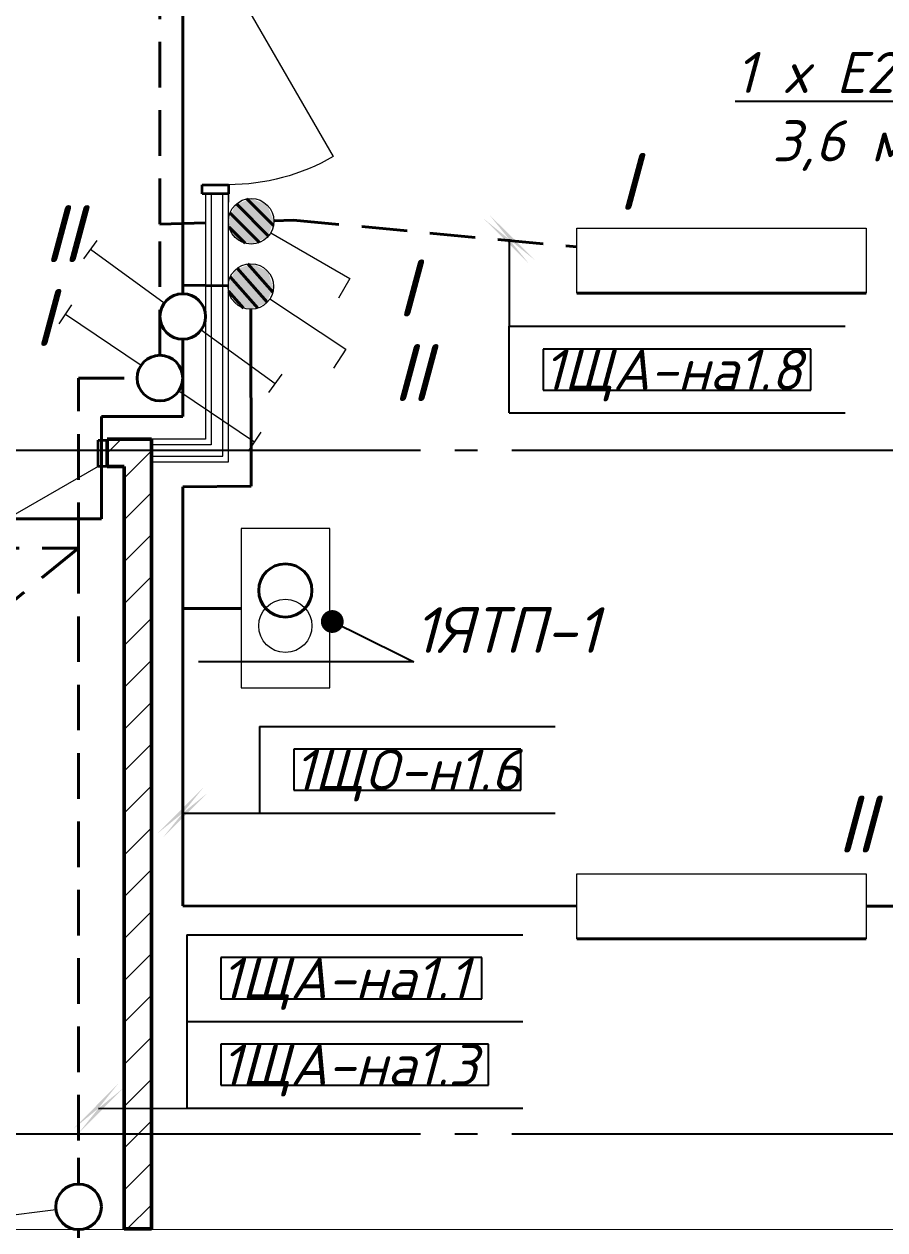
# Model space of a CAD drawing. Header units: millimetres. Extents: x 0 to 1293, y 0 to 420.
# Drawn here: x 410.8 to 448.6, y 95.4 to 148.3 of the extents above; entities that cross this region are included whole.
import ezdxf
from ezdxf import colors
from ezdxf.entities.mleader import LeaderData, LeaderLine
from ezdxf.math import Vec2, Vec3

# ---------------------------------------------------------------- set-up
doc = ezdxf.new("R2010")
doc.units = ezdxf.units.MM
doc.linetypes.add('JIS_02_2.0', pattern=[3, 2, -1])
doc.linetypes.add('ГОСТ 2.303 5', pattern=[24, 20, -1.5, 1, -1.5])
for name, color, linetype in [('@000', 7, 'Continuous'), ('Viewport1ForCustomObjects_0', 7, 'Continuous'), ('Viewport2ForCustomObjects_0', 7, 'Continuous'), ('СПКБ-0000-000-АР#001$0$Двери ArchiCAD', 7, 'Continuous'), ('СПКБ-0000-000-АР#001$0$Перекрытие новые', 7, 'Continuous'), ('СПКБ-0000-000-АР#001$0$Стены', 7, 'Continuous'), ('Строительные оси', 7, 'Continuous'), ('ЭО_АВАРИЙНОЕ ОСВЕЩЕНИЕ', 7, 'Continuous'), ('ЭО_РАБОЧЕЕ ОСВЕЩЕНИЕ', 7, 'Continuous')]:
    doc.layers.add(name, color=color, linetype=linetype)
for name, color, linetype, lineweight, true_color in [('СПКБ-0000-000-АР#001$0$Двери ArchiCAD_Ном._пера__161', 7, 'Continuous', 13, 0xe11606), ('СПКБ-0000-000-АР#001$0$Двери ArchiCAD_Ном._пера__23', 7, 'Continuous', 35, 0xff6600), ('СПКБ-0000-000-АР#001$0$Двери ArchiCAD_Ном._пера__3', 7, 'Continuous', 18, 0xff6600), ('СПКБ-0000-000-АР#001$0$Двери ArchiCAD_Ном._пера__58', 7, 'Continuous', 50, 0xdf0000), ('СПКБ-0000-000-АР#001$0$Стены_Ном._пера__161', 7, 'Continuous', 13, 0xe11606), ('СПКБ-0000-000-АР#001$0$Стены_Ном._пера__58', 7, 'Continuous', 50, 0xdf0000)]:
    doc.layers.add(name, color=color, linetype=linetype, lineweight=lineweight, true_color=true_color)
doc.layers.add('СПКБ-0000-000-АР#001$0$Перекрытие новые_Ном._пера__2', color=8, linetype='Continuous', lineweight=15)
doc.layers.add('СПКБ-0000-000-АР#001$0$Стены_Ном._пера__20', color=1, linetype='Continuous', lineweight=20)
doc.styles.add('1.8', font='isocpeui.ttf', dxfattribs={"height": 1.8})
doc.styles.add('2.5', font='isocpeui.ttf')
doc.styles.add('CustomTextStyle163', font='isocpeui.ttf', dxfattribs={"height": 1.8})
doc.styles.add('CustomTextStyle207', font='isocpeui.ttf', dxfattribs={"height": 1.8})
doc.styles.add('CustomTextStyle223', font='isocpeui.ttf', dxfattribs={"height": 1.8})
doc.styles.add('CustomTextStyle224', font='isocpeui.ttf', dxfattribs={"height": 1.8})
pattern_1 = [(45, (0, 0), (-91.9239, 91.9239), [])]
pattern_2 = [(0, (0, 0), (0, 75), [0, -75])]

# ---------------------------------------------------------------- blocks, each defined once
blk = doc.blocks.new('_Dot')
at = {"color": 0, "linetype": 'ByBlock', "lineweight": -2}
blk.add_line((-0.5, 0), (-1, 0), dxfattribs=at)
at = {"color": 0, "linetype": 'ByBlock', "const_width": 0.5}
blk.add_lwpolyline([(-0.25, 0, 1), (0.25, 0, 1)], format="xyb", close=True, dxfattribs=at)
blk = doc.blocks.new('СПКБ-0000-000-АР#001$0$Перекрытие_14', base_point=(-24406.7, 25286.1))
at = {"layer": 'СПКБ-0000-000-АР#001$0$Перекрытие новые_Ном._пера__2', "color": 8, "linetype": 'Continuous', "lineweight": 15, "flags": 128}
blk.add_lwpolyline([(-24406.7, 25286.1), (17886.7, 25286.1), (17886.7, 19190.9), (18207.5, 19191.7), (18218.1, 15055.7), (18468.1, 15055.7), (18468.1, 13655.7), (18218.1, 13655.7), (18247.5, 3579.8), (17892.7, 3578.9), (17892.7, -2534.3), (-24406.7, -2530.3)], close=True, dxfattribs=at)
blk = doc.blocks.new('СПКБ-0000-000-АР#001$0$Полуторная Дверь 19_2')
at = {"layer": 'СПКБ-0000-000-АР#001$0$Двери ArchiCAD_Ном._пера__23', "color": 30, "linetype": 'Continuous', "lineweight": 35, "true_color": 0xff6600}
for p, q in [((-610, 0), (-650, 0)), ((-650, 0), (-650, -115)), ((-610, -115), (-610, 0)), ((650, 0), (610, 0)), ((610, 0), (610, -115)), ((650, -115), (650, 0)), ((-650, -115), (-610, -115)), ((610, -115), (650, -115))]:
    blk.add_line(p, q, dxfattribs=at)
at = {"layer": 'СПКБ-0000-000-АР#001$0$Двери ArchiCAD_Ном._пера__3', "color": 30, "linetype": 'Continuous', "lineweight": 18, "true_color": 0xff6600}
for p, q in [((610, 0), (-159, 444)), ((-610, 0), (-322.5, 166))]:
    blk.add_line(p, q, dxfattribs=at)
for centre, radius, start, end in [((610, 0), 888, 150, 180), ((-610, 0), 332, 0, 30)]:
    blk.add_arc(centre, radius, start, end, dxfattribs=at)
at = {"layer": 'СПКБ-0000-000-АР#001$0$Двери ArchiCAD_Ном._пера__58', "color": 12, "linetype": 'Continuous', "lineweight": 50, "true_color": 0xdf0000}
for p, q in [((-650, 0), (-687, 0)), ((-650, 0), (-650, -115)), ((650, 0), (650, -115)), ((650, 0), (687, 0)), ((-650, -120), (-687, -120)), ((-650, -115), (-650, -120)), ((650, -115), (650, -120)), ((650, -120), (687, -120))]:
    blk.add_line(p, q, dxfattribs=at)
blk = doc.blocks.new('СПКБ-0000-000-АР#001$0$Стена_37', base_point=(6168.1, 935.7))
at = {"layer": 'СПКБ-0000-000-АР#001$0$Стены_Ном._пера__20', "linetype": 'Continuous', "lineweight": 20}
h = blk.add_hatch(dxfattribs=at)
h.set_pattern_fill('КИРПИЧ_ОБЫКНОВЕННЫЙ', color=1, style=0, pattern_type=2)
h.set_pattern_definition(pattern_1)
h.paths.add_polyline_path([(6168.1, 935.7), (6168.1, 815.7), (6367.9, 815.7), (6367.9, 930.7), (6367.9, 935.7)])
h = blk.add_hatch(dxfattribs=at)
h.set_pattern_fill('КИРПИЧ_ОБЫКНОВЕННЫЙ', color=1, style=0, pattern_type=2)
h.set_pattern_definition(pattern_1)
h.paths.add_polyline_path([(7862.7, 935.7), (7667.9, 935.7), (7667.9, 930.7), (7667.9, 815.7), (7742.7, 815.7)])
at = {"layer": 'СПКБ-0000-000-АР#001$0$Стены_Ном._пера__58', "color": 12, "linetype": 'Continuous', "lineweight": 50, "true_color": 0xdf0000}
for p, q in [((6367.9, 935.7), (6330.9, 935.7)), ((6367.9, 930.7), (6367.9, 935.7)), ((6367.9, 815.7), (6367.9, 930.7)), ((7667.9, 935.7), (7704.9, 935.7)), ((7667.9, 930.7), (7667.9, 935.7)), ((7667.9, 815.7), (7667.9, 930.7)), ((6367.9, 815.7), (6330.9, 815.7)), ((7667.9, 815.7), (7704.9, 815.7))]:
    blk.add_line(p, q, dxfattribs=at)
at = {"layer": 'СПКБ-0000-000-АР#001$0$Стены_Ном._пера__58', "color": 12, "linetype": 'Continuous', "lineweight": 50, "true_color": 0xdf0000, "flags": 128}
for points in [[(6367.9, 935.7), (6168.1, 935.7)], [(6168.1, 935.7), (6168.1, 815.7)], [(7862.7, 935.7), (7667.9, 935.7)], [(6168.1, 815.7), (6367.9, 815.7)], [(7667.9, 815.7), (7742.7, 815.7)]]:
    blk.add_lwpolyline(points, dxfattribs=at)
at = {"layer": 'СПКБ-0000-000-АР#001$0$Двери ArchiCAD', "color": 21, "linetype": 'Continuous', "lineweight": 18, "true_color": 0xff9955, "xscale": -1, "zscale": 1000, "rotation": 180}
blk.add_blockref('СПКБ-0000-000-АР#001$0$Полуторная Дверь 19_2', (7017.9, 815.7), dxfattribs=at)
blk = doc.blocks.new('СПКБ-0000-000-АР#001$0$Стена_39', base_point=(7742.7, -2530.3))
at = {"layer": 'СПКБ-0000-000-АР#001$0$Стены_Ном._пера__20', "linetype": 'Continuous', "lineweight": 20}
h = blk.add_hatch(dxfattribs=at)
h.set_pattern_fill('КИРПИЧ_ОБЫКНОВЕННЫЙ', color=1, style=0, pattern_type=2)
h.set_pattern_definition(pattern_1)
h.paths.add_polyline_path([(7862.7, -2530.3), (7862.7, 935.7), (7742.7, 815.7), (7742.7, -2530.3)])
at = {"layer": 'СПКБ-0000-000-АР#001$0$Стены_Ном._пера__58', "color": 12, "linetype": 'Continuous', "lineweight": 50, "true_color": 0xdf0000, "flags": 128}
for points in [[(7862.7, -2530.3), (7862.7, 935.7)], [(7742.7, 815.7), (7742.7, -2530.3)], [(7742.7, -2530.3), (7862.7, -2530.3)]]:
    blk.add_lwpolyline(points, dxfattribs=at)
blk = doc.blocks.new('СПКБ-0000-000-АР#001$0$Стена_50', base_point=(8099.7, 935.7))
at = {"layer": 'СПКБ-0000-000-АР#001$0$Стены_Ном._пера__161', "linetype": 'Continuous', "lineweight": 13, "true_color": 0xe11606}
h = blk.add_hatch(dxfattribs=at)
h.set_pattern_fill('ГИПС', color=12, style=0, pattern_type=2)
h.set_pattern_definition(pattern_2)
h.paths.add_polyline_path([(8099.7, 935.7), (7862.7, 935.7), (7862.7, 910.7), (8124.7, 910.7)])
h = blk.add_hatch(dxfattribs=at)
h.set_pattern_fill('ГИПС', color=12, style=0, pattern_type=2)
h.set_pattern_definition(pattern_2)
h.paths.add_polyline_path([(7862.7, 835.7), (8199.7, 835.7), (8174.7, 860.7), (7862.7, 860.7)])
at = {"layer": 'СПКБ-0000-000-АР#001$0$Стены_Ном._пера__161', "color": 12, "linetype": 'Continuous', "lineweight": 13, "true_color": 0xe11606}
for p, q in [((8124.7, 910.7), (7862.7, 910.7)), ((7862.7, 860.7), (8174.7, 860.7))]:
    blk.add_line(p, q, dxfattribs=at)
at = {"layer": 'СПКБ-0000-000-АР#001$0$Стены_Ном._пера__161', "color": 12, "linetype": 'Continuous', "lineweight": 13, "true_color": 0xe11606, "flags": 128}
for points in [[(8099.7, 935.7), (7862.7, 935.7)], [(7862.7, 935.7), (7862.7, 835.7)], [(7862.7, 835.7), (8199.7, 835.7)]]:
    blk.add_lwpolyline(points, dxfattribs=at)
blk = doc.blocks.new('СПКБ-0000-000-АР#001$0$Однопольная Дверь 19_4')
at = {"layer": 'СПКБ-0000-000-АР#001$0$Двери ArchiCAD_Ном._пера__161', "color": 12, "linetype": 'Continuous', "lineweight": 13, "true_color": 0xe11606}
for p, q in [((-500, 0), (-537, 0)), ((-500, 0), (-500, -25)), ((500, 0), (500, -25)), ((500, 0), (537, 0)), ((-500, -25), (-500, -75)), ((500, -25), (500, -75)), ((-500, -100), (-537, -100)), ((-500, -75), (-500, -100)), ((500, -75), (500, -100)), ((500, -100), (537, -100))]:
    blk.add_line(p, q, dxfattribs=at)
at = {"layer": 'СПКБ-0000-000-АР#001$0$Двери ArchiCAD_Ном._пера__23', "color": 30, "linetype": 'Continuous', "lineweight": 35, "true_color": 0xff6600}
for p, q in [((-460, 0), (-500, 0)), ((-500, 0), (-500, -115)), ((-460, -115), (-460, 0)), ((500, 0), (460, 0)), ((460, 0), (460, -115)), ((500, -115), (500, 0)), ((-500, -115), (-460, -115)), ((460, -115), (500, -115))]:
    blk.add_line(p, q, dxfattribs=at)
at = {"layer": 'СПКБ-0000-000-АР#001$0$Двери ArchiCAD_Ном._пера__3', "color": 30, "linetype": 'Continuous', "lineweight": 18, "true_color": 0xff6600}
blk.add_line((460, 0), (-336.7, 460), dxfattribs=at)
blk.add_arc((460, 0), 920, 150, 180, dxfattribs=at)
blk = doc.blocks.new('СПКБ-0000-000-АР#001$0$Стена_124', base_point=(8099.7, 935.7))
at = {"layer": 'СПКБ-0000-000-АР#001$0$Стены_Ном._пера__161', "linetype": 'Continuous', "lineweight": 13, "true_color": 0xe11606}
h = blk.add_hatch(dxfattribs=at)
h.set_pattern_fill('ГИПС', color=12, style=0, pattern_type=2)
h.set_pattern_definition(pattern_2)
h.paths.add_polyline_path([(8124.7, 2012.4), (8099.7, 2012.4), (8099.7, 935.7), (8124.7, 910.7)])
h = blk.add_hatch(dxfattribs=at)
h.set_pattern_fill('ГИПС', color=12, style=0, pattern_type=2)
h.set_pattern_definition(pattern_2)
h.paths.add_polyline_path([(8174.7, 2012.4), (8174.7, 860.7), (8199.7, 835.7), (8199.7, 2012.4)])
at = {"layer": 'СПКБ-0000-000-АР#001$0$Стены_Ном._пера__161', "color": 12, "linetype": 'Continuous', "lineweight": 13, "true_color": 0xe11606}
for p, q in [((8099.7, 2012.4), (8099.7, 1975.4)), ((8124.7, 2012.4), (8099.7, 2012.4)), ((8124.7, 2012.4), (8124.7, 910.7)), ((8174.7, 2012.4), (8124.7, 2012.4)), ((8174.7, 860.7), (8174.7, 2012.4)), ((8199.7, 2012.4), (8174.7, 2012.4)), ((8199.7, 2012.4), (8199.7, 1975.4))]:
    blk.add_line(p, q, dxfattribs=at)
at = {"layer": 'СПКБ-0000-000-АР#001$0$Стены_Ном._пера__161', "color": 12, "linetype": 'Continuous', "lineweight": 13, "true_color": 0xe11606, "flags": 128}
for points in [[(8099.7, 2012.4), (8099.7, 935.7)], [(8199.7, 835.7), (8199.7, 2012.4)]]:
    blk.add_lwpolyline(points, dxfattribs=at)
at = {"layer": 'СПКБ-0000-000-АР#001$0$Двери ArchiCAD', "color": 21, "linetype": 'Continuous', "lineweight": 18, "true_color": 0xff9955, "xscale": -1, "zscale": 1000, "rotation": 270}
blk.add_blockref('СПКБ-0000-000-АР#001$0$Однопольная Дверь 19_4', (8199.7, 2512.4), dxfattribs=at)
blk = doc.blocks.new('*E595')
at = {"layer": 'СПКБ-0000-000-АР#001$0$Перекрытие новые', "color": 8, "linetype": 'Continuous', "lineweight": 15, "xscale": 0.01, "yscale": 0.01, "zscale": 0.01}
blk.add_blockref('СПКБ-0000-000-АР#001$0$Перекрытие_14', (32.251, 303.504), dxfattribs=at)
at = {"layer": 'СПКБ-0000-000-АР#001$0$Стены', "color": 12, "lineweight": 13, "true_color": 0xe11606, "xscale": 0.01, "yscale": 0.01, "zscale": 0.01}
for name in ['СПКБ-0000-000-АР#001$0$Стена_124', 'СПКБ-0000-000-АР#001$0$Стена_50']:
    blk.add_blockref(name, (357.316, 60), dxfattribs=at)
at = {"layer": 'СПКБ-0000-000-АР#001$0$Стены', "color": 12, "lineweight": 50, "true_color": 0xdf0000, "xscale": 0.01, "yscale": 0.01, "zscale": 0.01}
for name, p in [('СПКБ-0000-000-АР#001$0$Стена_37', (338, 60)), ('СПКБ-0000-000-АР#001$0$Стена_39', (353.746, 25.339))]:
    blk.add_blockref(name, p, dxfattribs=at)
blk = doc.blocks.new('*E596')
at = {"layer": 'Строительные оси', "color": 3, "linetype": 'ГОСТ 2.303 5', "lineweight": 25}
for p, q in [((484.187, 68), (14.188, 68)), ((484.187, 38), (14.188, 38))]:
    blk.add_line(p, q, dxfattribs=at)
at = {"layer": 'ЭО_АВАРИЙНОЕ ОСВЕЩЕНИЕ', "color": 1, "linetype": 'JIS_02_2.0', "lineweight": 40}
for p, q in [((376.753, 77.939), (376.753, 96.91)), ((376.753, 77.939), (379.754, 78.033)), ((376.753, 72.181), (376.753, 77.939)), ((381.753, 78.088), (382.615, 78.109)), ((382.615, 78.109), (395.036, 76.935)), ((373.183, 63.723), (373.183, 71.181)), ((373.183, 71.181), (375.753, 71.181)), ((356.582, 63.723), (373.183, 63.723)), ((369.243, 60.518), (373.183, 63.723)), ((373.183, 63.723), (373.183, 63.723)), ((373.183, 63.723), (373.183, 36.957)), ((373.183, 36.957), (373.183, 35.809)), ((373.183, 33.809), (373.183, 27.378))]:
    blk.add_line(p, q, dxfattribs=at)
at = {"layer": 'ЭО_АВАРИЙНОЕ ОСВЕЩЕНИЕ', "color": 1, "lineweight": 40}
for p, q in [((380.562, 79.046), (381.734, 77.871)), ((379.825, 78.436), (381.123, 77.135)), ((380.107, 78.827), (381.515, 77.416)), ((379.789, 77.798), (380.484, 77.101)), ((407.726, 74.91), (395.036, 74.91))]:
    blk.add_line(p, q, dxfattribs=at)
at = {"layer": 'ЭО_АВАРИЙНОЕ ОСВЕЩЕНИЕ', "color": 7, "lineweight": 0}
for p, q in [((381.618, 77.563), (385.08, 75.558)), ((395.036, 77.76), (407.726, 77.76)), ((395.036, 74.91), (395.036, 77.76)), ((407.726, 77.76), (407.726, 74.91)), ((385.08, 75.558), (384.579, 74.693)), ((372.327, 73.56), (372.886, 74.389)), ((375.924, 71.739), (372.606, 73.974)), ((377.582, 70.622), (380.9, 68.387)), ((381.179, 68.801), (380.62, 67.972)), ((372.191, 34.684), (368.222, 34.183))]:
    blk.add_line(p, q, dxfattribs=at)
blk.add_circle((380.753, 78.064), 1, dxfattribs=at)
at = {"layer": 'ЭО_АВАРИЙНОЕ ОСВЕЩЕНИЕ', "color": 1, "lineweight": 40}
for centre in [(376.753, 71.181), (373.183, 34.809)]:
    blk.add_circle(centre, 1, dxfattribs=at)
at = {"layer": 'ЭО_АВАРИЙНОЕ ОСВЕЩЕНИЕ', "color": 1, "lineweight": 0}
for points in [[(380.754, 79.064), (380.047, 78.772), (381.457, 78.772)], [(380.046, 78.77), (379.753, 78.065), (381.752, 78.065)], [(380.047, 78.772), (380.046, 78.77), (381.461, 78.77)], [(380.046, 78.77), (381.461, 78.77), (381.752, 78.065)], [(380.047, 78.772), (381.457, 78.772), (381.461, 78.77)], [(379.753, 78.065), (379.754, 78.063), (381.753, 78.063)], [(379.753, 78.065), (381.752, 78.065), (381.753, 78.063)], [(379.754, 78.063), (380.045, 77.358), (381.46, 77.358)], [(379.754, 78.063), (381.753, 78.063), (381.46, 77.358)], [(380.045, 77.358), (380.05, 77.356), (381.459, 77.356)], [(380.045, 77.358), (381.46, 77.358), (381.459, 77.356)], [(380.05, 77.356), (381.459, 77.356), (380.752, 77.064)]]:
    blk.add_solid(points, dxfattribs=at)
at = {"layer": 'ЭО_РАБОЧЕЕ ОСВЕЩЕНИЕ', "color": 5, "lineweight": 40}
for p, q in [((377.753, 75.265), (377.753, 107.051)), ((380.137, 76.002), (381.461, 74.511)), ((380.604, 76.193), (381.706, 74.952)), ((379.738, 75.223), (377.753, 75.265)), ((377.753, 74.885), (377.753, 75.265)), ((377.753, 75.265), (377.753, 75.265)), ((379.833, 75.627), (381.053, 74.253)), ((379.76, 74.992), (380.414, 74.256)), ((380.753, 66.441), (380.74, 74.202)), ((377.753, 69.5), (377.753, 72.885)), ((374.183, 65), (374.183, 69.5)), ((374.183, 69.5), (377.753, 69.5)), ((377.753, 66.408), (380.753, 66.441)), ((377.753, 61.066), (377.753, 66.408)), ((354.884, 65), (374.183, 65)), ((377.753, 61.066), (380.309, 61.076)), ((377.753, 48.026), (377.753, 61.066)), ((395.036, 48.01), (377.753, 48.026)), ((444.99, 48.004), (407.726, 48.004)), ((407.726, 46.579), (395.036, 46.579))]:
    blk.add_line(p, q, dxfattribs=at)
at = {"layer": 'ЭО_РАБОЧЕЕ ОСВЕЩЕНИЕ', "color": 7, "lineweight": 0}
for p, q in [((373.412, 76.416), (373.999, 77.226)), ((376.944, 74.472), (373.706, 76.821)), ((381.573, 74.652), (384.913, 72.45)), ((378.563, 73.298), (381.801, 70.95)), ((384.913, 72.45), (384.362, 71.615)), ((382.094, 71.354), (381.507, 70.545)), ((384.198, 64.583), (380.309, 64.583)), ((380.309, 64.583), (380.309, 57.583)), ((384.198, 57.583), (384.198, 64.583)), ((380.309, 57.583), (384.198, 57.583)), ((395.036, 49.429), (407.726, 49.429)), ((395.036, 46.579), (395.036, 49.429)), ((407.726, 49.429), (407.726, 46.579))]:
    blk.add_line(p, q, dxfattribs=at)
for centre, radius in [((380.738, 75.202), 1), ((382.253, 60.305), 1.167)]:
    blk.add_circle(centre, radius, dxfattribs=at)
at = {"layer": 'ЭО_РАБОЧЕЕ ОСВЕЩЕНИЕ', "color": 5, "lineweight": 40}
for centre, radius in [((377.753, 73.885), 1), ((382.253, 61.861), 1.167)]:
    blk.add_circle(centre, radius, dxfattribs=at)
at = {"layer": 'ЭО_РАБОЧЕЕ ОСВЕЩЕНИЕ', "color": 5, "lineweight": 0}
for points in [[(380.797, 76.2), (380.074, 75.95), (381.313, 75.95)], [(380.033, 75.866), (379.74, 75.261), (381.695, 75.261)], [(380.074, 75.95), (380.033, 75.866), (381.486, 75.866)], [(380.033, 75.866), (381.486, 75.866), (381.695, 75.261)], [(380.074, 75.95), (381.313, 75.95), (381.486, 75.866)], [(379.74, 75.261), (379.781, 75.143), (381.736, 75.143)], [(379.74, 75.261), (381.695, 75.261), (381.736, 75.143)], [(379.781, 75.143), (379.99, 74.538), (381.443, 74.538)], [(379.781, 75.143), (381.736, 75.143), (381.443, 74.538)], [(379.99, 74.538), (380.163, 74.454), (381.402, 74.454)], [(379.99, 74.538), (381.443, 74.538), (381.402, 74.454)], [(380.163, 74.454), (381.402, 74.454), (380.679, 74.204)]]:
    blk.add_solid(points, dxfattribs=at)
blk = doc.blocks.new('CustomObjectsInViewport1_0')
at = {"layer": 'ЭО_АВАРИЙНОЕ ОСВЕЩЕНИЕ'}
for p, q in [((432.068, 138.86), (432.068, 135.039)), ((432.068, 135.039), (446.809, 135.039)), ((432.068, 131.239), (432.068, 135.039)), ((432.068, 131.239), (446.809, 131.239)), ((417.925, 108.332), (432.665, 108.332)), ((417.925, 108.332), (417.925, 100.732)), ((417.925, 104.532), (432.665, 104.532)), ((414.052, 100.714), (417.925, 100.732)), ((417.925, 100.732), (432.665, 100.732))]:
    blk.add_line(p, q, dxfattribs=at)
at = {"layer": 'ЭО_АВАРИЙНОЕ ОСВЕЩЕНИЕ', "color": 7, "true_color": 0xffffff}
for p, q in [((445.309, 134.039), (433.568, 134.039)), ((433.568, 134.039), (433.568, 132.239)), ((445.309, 132.239), (445.309, 134.039)), ((433.568, 132.239), (445.309, 132.239)), ((433.568, 132.239), (433.568, 132.239)), ((430.875, 107.332), (419.425, 107.332)), ((419.425, 107.332), (419.425, 105.532)), ((430.875, 105.532), (430.875, 107.332)), ((419.425, 105.532), (430.875, 105.532)), ((419.425, 105.532), (419.425, 105.532)), ((431.165, 103.532), (419.425, 103.532)), ((419.425, 103.532), (419.425, 101.732)), ((431.165, 101.732), (431.165, 103.532)), ((419.425, 101.732), (431.165, 101.732)), ((419.425, 101.732), (419.425, 101.732))]:
    blk.add_line(p, q, dxfattribs=at)
at = {"layer": 'ЭО_АВАРИЙНОЕ ОСВЕЩЕНИЕ'}
for points in [[(433.174, 137.966), (431.174, 139.966), (430.962, 139.754), (432.962, 137.754)], [(414.941, 101.825), (412.95, 99.815), (413.163, 99.604), (415.154, 101.613)]]:
    blk.add_solid(points, dxfattribs=at)
at = {"layer": 'ЭО_РАБОЧЕЕ ОСВЕЩЕНИЕ'}
for p, q in [((421.125, 117.48), (434.082, 117.48)), ((421.125, 117.48), (421.125, 113.68)), ((417.753, 113.68), (421.125, 113.68)), ((421.125, 113.68), (434.082, 113.68))]:
    blk.add_line(p, q, dxfattribs=at)
at = {"layer": 'ЭО_РАБОЧЕЕ ОСВЕЩЕНИЕ', "color": 7, "true_color": 0xffffff}
for p, q in [((432.582, 116.48), (422.625, 116.48)), ((422.625, 116.48), (422.625, 114.68)), ((432.582, 114.68), (432.582, 116.48)), ((422.625, 114.68), (432.582, 114.68)), ((422.625, 114.68), (422.625, 114.68))]:
    blk.add_line(p, q, dxfattribs=at)
at = {"layer": 'ЭО_РАБОЧЕЕ ОСВЕЩЕНИЕ'}
blk.add_solid([(418.647, 114.786), (416.647, 112.786), (416.859, 112.573), (418.859, 114.573)], dxfattribs=at)
at = {"layer": 'ЭО_АВАРИЙНОЕ ОСВЕЩЕНИЕ'}
for s, style, p in [('1ЩА-на1.8', 'CustomTextStyle207', (433.568, 132.239)), ('1ЩА-на1.1', 'CustomTextStyle223', (419.425, 105.532)), ('1ЩА-на1.3', 'CustomTextStyle224', (419.425, 101.732))]:
    blk.add_text(s, height=1.8, dxfattribs=dict(at, style=style)).set_placement(p)
at = {"layer": 'ЭО_РАБОЧЕЕ ОСВЕЩЕНИЕ', "style": 'CustomTextStyle163'}
blk.add_text('1ЩO-н1.6', height=1.8, dxfattribs=at).set_placement((422.625, 114.68))

msp = doc.modelspace()

# ---------------------------------------------------------------- block references
at = {"layer": '@000', "color": 1, "linetype": 'JIS_02_2.0', "lineweight": 40}
msp.add_blockref('*E595', (61.438, 70.086), dxfattribs=at)
at = {"layer": 'Viewport1ForCustomObjects_0'}
msp.add_blockref('CustomObjectsInViewport1_0', (0, 0), dxfattribs=at)
at = {"layer": 'Viewport2ForCustomObjects_0'}
msp.add_blockref('*E596', (40, 61.586), dxfattribs=at)

# ---------------------------------------------------------------- texts
at = {"layer": 'ЭО_АВАРИЙНОЕ ОСВЕЩЕНИЕ', "attachment_point": 5}
for s, insert, char_height, style in [('{\\L1 x Е2/1\\P}3,6 м', (446.569, 144.471), 1.8, '1.8'), ('I', (437.27, 141.403), 2.5, '2.5'), ('I', (427.567, 136.725), 2.5, '2.5'), ('I', (411.651, 135.429), 2.5, '2.5')]:
    msp.add_mtext(s, dxfattribs=dict(at, insert=insert, char_height=char_height, style=style))
at = {"layer": 'ЭО_РАБОЧЕЕ ОСВЕЩЕНИЕ', "char_height": 2.5, "attachment_point": 5, "style": '2.5'}
for insert in [(412.487, 139.108), (427.789, 133.011), (447.284, 113.199)]:
    msp.add_mtext('II', dxfattribs=dict(at, insert=insert))

# ---------------------------------------------------------------- leaders
at = {"layer": 'ЭО_РАБОЧЕЕ ОСВЕЩЕНИЕ'}
ml = msp.add_multileader_mtext('Standard', dxfattribs=at)
ml.set_content('1ЯТП-1', color=256, style='2.5')
ml.set_leader_properties()
ml.set_arrow_properties(name='DOT')
ml.build(insert=Vec2(0, 0))
ml.multileader.update_dxf_attribs({"text_left_attachment_type": 6, "text_right_attachment_type": 6, "dogleg_length": 0, "arrow_head_size": 1})
ctx = ml.context
ctx.base_point, ctx.char_height, ctx.arrow_head_size, ctx.landing_gap_size, ctx.plane_origin = Vec3(427.891, 120.311), 2, 1, 0, Vec3(471.216, 100.218)
ctx.left_attachment, ctx.right_attachment = 6, 6
notes = []
notes.append((ctx, [(1, (1, 1, 0), (427.891, 120.311), (1, 0), 0, [(1, [(424.312, 122.084)], 0, [])])]))
ctx.mtext.insert, ctx.mtext.flow_direction = Vec3(427.891, 122.711), 5
for ctx, leaders in notes:
    for number, flags, end, landing, length, lines in leaders:
        leader = LeaderData()
        leader.index, (leader.has_last_leader_line, leader.has_dogleg_vector, leader.attachment_direction) = number, flags
        leader.last_leader_point, leader.dogleg_vector, leader.dogleg_length = Vec3(end), Vec3(landing), length
        for number, points, colour, breaks in lines:
            line = LeaderLine()
            line.index, line.vertices, line.color, line.breaks = number, Vec3.list(points), colors.encode_raw_color(colour), breaks
            leader.lines.append(line)
        ctx.leaders.append(leader)

doc.saveas('drawing.dxf')
